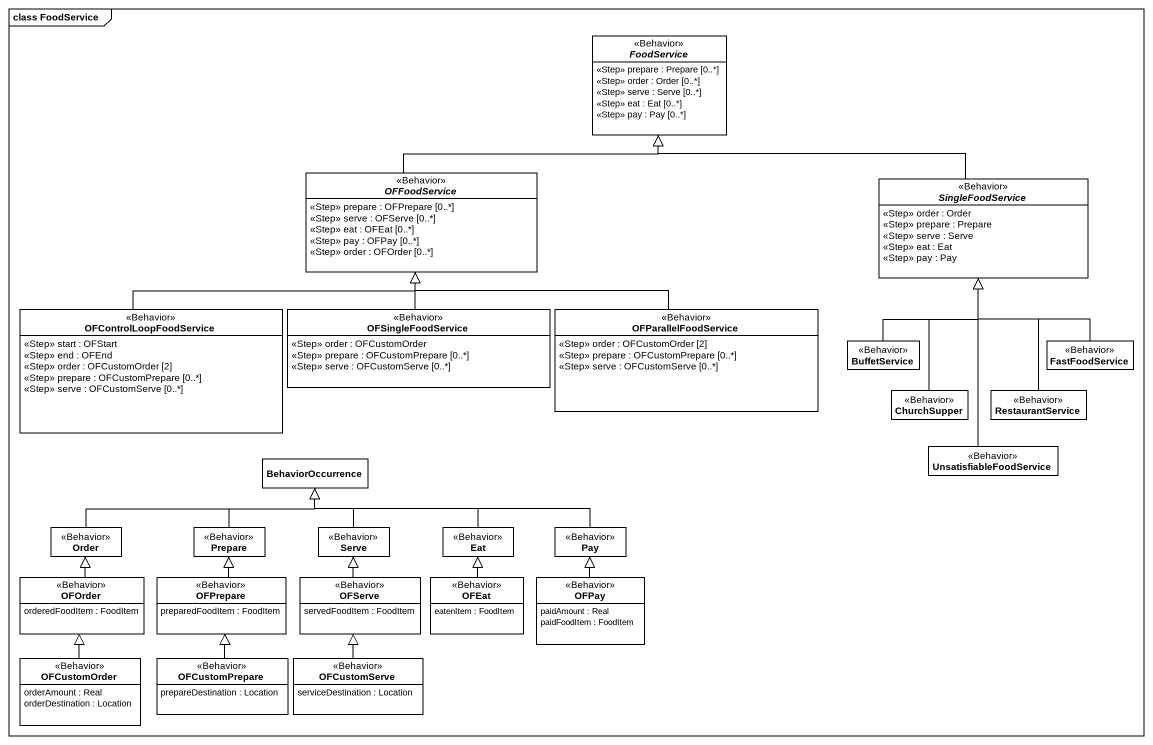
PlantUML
@startuml
mainframe class FoodService
hide circle
hide empty members
abstract class FoodService <<Behavior>> {
  <<Step>> prepare : Prepare [0..*]
  <<Step>> order : Order [0..*]
  <<Step>> serve : Serve [0..*]
  <<Step>> eat : Eat [0..*]
  <<Step>> pay : Pay [0..*]
}
abstract class OFFoodService <<Behavior>> {
  <<Step>> prepare : OFPrepare [0..*]
  <<Step>> serve : OFServe [0..*]
  <<Step>> eat : OFEat [0..*]
  <<Step>> pay : OFPay [0..*]
  <<Step>> order : OFOrder [0..*]
}
abstract class SingleFoodService <<Behavior>> {
  <<Step>> order : Order
  <<Step>> prepare : Prepare
  <<Step>> serve : Serve
  <<Step>> eat : Eat
  <<Step>> pay : Pay
}
class OFControlLoopFoodService <<Behavior>> {
  <<Step>> start : OFStart
  <<Step>> end : OFEnd
  <<Step>> order : OFCustomOrder [2]
  <<Step>> prepare : OFCustomPrepare [0..*]
  <<Step>> serve : OFCustomServe [0..*]
}
class OFSingleFoodService <<Behavior>> {
  <<Step>> order : OFCustomOrder
  <<Step>> prepare : OFCustomPrepare [0..*]
  <<Step>> serve : OFCustomServe [0..*]
}
class OFParallelFoodService <<Behavior>> {
  <<Step>> order : OFCustomOrder [2]
  <<Step>> prepare : OFCustomPrepare [0..*]
  <<Step>> serve : OFCustomServe [0..*]
}
class BuffetService <<Behavior>>
class FastFoodService <<Behavior>>
class ChurchSupper <<Behavior>>
class RestaurantService <<Behavior>>
class BehaviorOccurrence
class UnsatisfiableFoodService <<Behavior>>
class Order <<Behavior>>
class Prepare <<Behavior>>
class Serve <<Behavior>>
class Eat <<Behavior>>
class Pay <<Behavior>>
class OFOrder <<Behavior>> {
  orderedFoodItem : FoodItem
}
class OFPrepare <<Behavior>> {
  preparedFoodItem : FoodItem
}
class OFServe <<Behavior>> {
  servedFoodItem : FoodItem
}
class OFEat <<Behavior>> {
  eatenItem : FoodItem
}
class OFPay <<Behavior>> {
  paidAmount : Real
  paidFoodItem : FoodItem
}
class OFCustomOrder <<Behavior>> {
  orderAmount : Real
  orderDestination : Location
}
class OFCustomPrepare <<Behavior>> {
  prepareDestination : Location
}
class OFCustomServe <<Behavior>> {
  serviceDestination : Location
}
OFFoodService -right-|> FoodService
SingleFoodService -left-|> FoodService
OFControlLoopFoodService -right-|> OFFoodService
OFSingleFoodService -up-|> OFFoodService
OFParallelFoodService -left-|> OFFoodService
BuffetService -up-|> SingleFoodService
FastFoodService -up-|> SingleFoodService
ChurchSupper -up-|> SingleFoodService
RestaurantService -up-|> SingleFoodService
UnsatisfiableFoodService -up-|> SingleFoodService
Order -right-|> BehaviorOccurrence
Prepare -up-|> BehaviorOccurrence
Serve -up-|> BehaviorOccurrence
Eat -left-|> BehaviorOccurrence
Pay -left-|> BehaviorOccurrence
OFOrder -up-|> Order
OFPrepare -up-|> Prepare
OFServe -up-|> Serve
OFEat -up-|> Eat
OFPay -up-|> Pay
OFCustomOrder -up-|> OFOrder
OFCustomPrepare -up-|> OFPrepare
OFCustomServe -up-|> OFServe
@enduml
